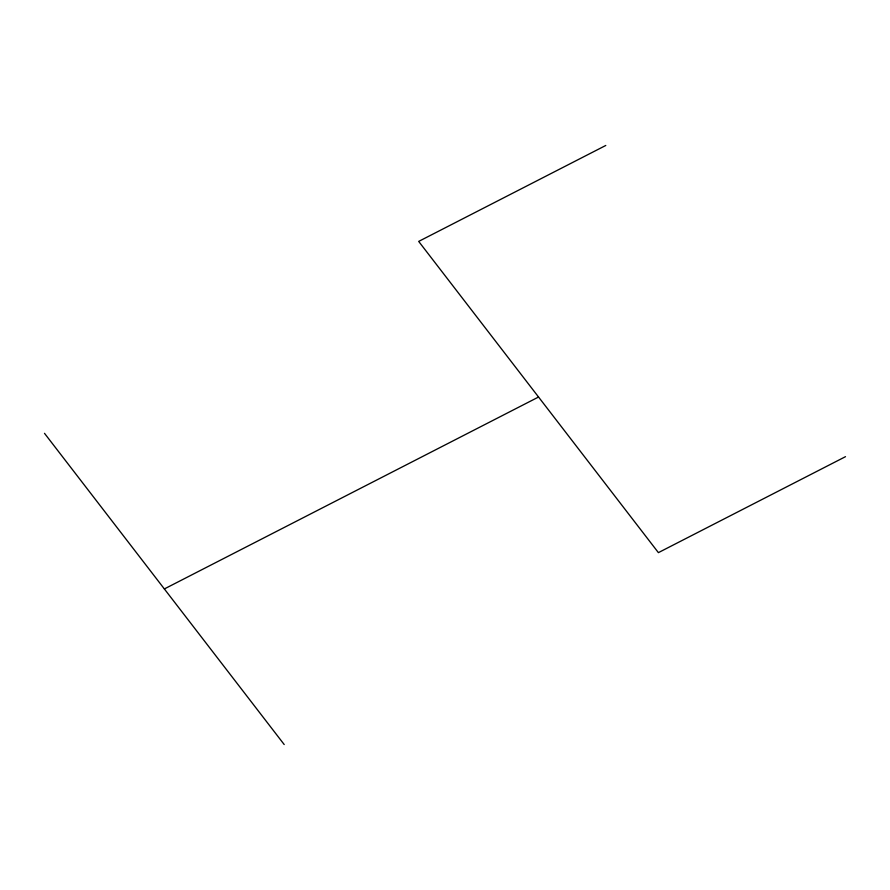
<?xml version="1.0" encoding="UTF-8"?>
<svg xmlns="http://www.w3.org/2000/svg" width="890" height="890" viewBox="0 0 890 890"><rect width="100%" height="100%" fill="white"/><g stroke="black" fill="none" stroke-linecap="round" stroke-linejoin="round"><path stroke-width="1.33" d="M605.79 145.459L418.689 241.413L658.4 552.634L845.5 456.67M164.361 588.935L538.55 397.018M44.5 433.33L284.21 744.541"/></g></svg>
